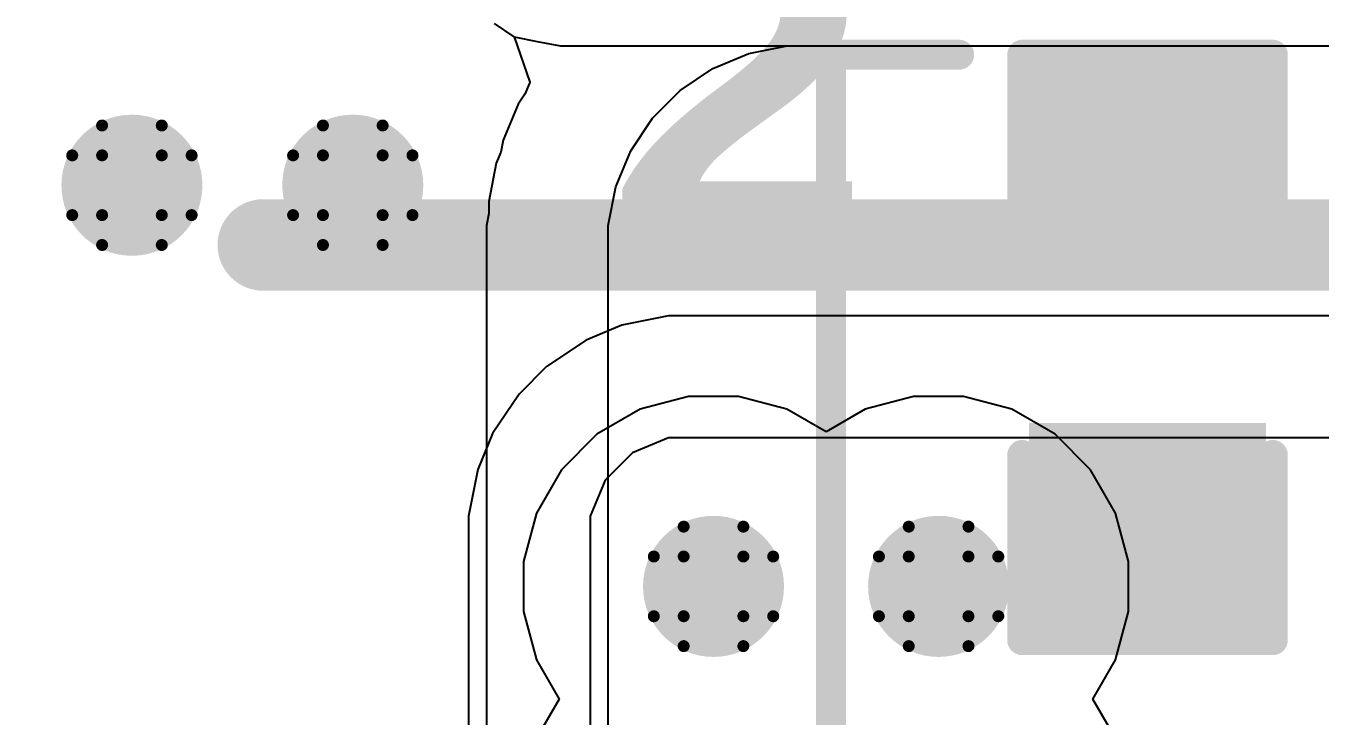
# Model space of a CAD drawing. Header units: inches. Extents: x -18 to 202, y -11 to 119.
# Drawn here: x 7.42 to 12.93, y 56.8 to 59.74 of the extents above; entities that cross this region are included whole.
import ezdxf

# ---------------------------------------------------------------- set-up
doc = ezdxf.new("R2010")
doc.units = ezdxf.units.IN
for name, color, linetype in [('Board Outline', 216, 'Continuous'), ('Bottom Layer', 5, 'Continuous'), ('Drill Drawing', 1, 'Continuous'), ('Ground', 16, 'Continuous'), ('Power', 76, 'Continuous'), ('Top Layer', 1, 'Continuous'), ('Top Overlay', 2, 'Continuous'), ('Top Paste', 8, 'Continuous'), ('Top Solder', 216, 'Continuous'), ('Via Holes', 16, 'Continuous')]:
    doc.layers.add(name, color=color, linetype=linetype)
doc.styles.add('Arial Black_Bold', font='', dxfattribs={"height": 0.2})
doc.styles.get('Arial Black_Bold').set_extended_font_data('Arial Black', bold=True)

# ---------------------------------------------------------------- blocks, each defined once
blk = doc.blocks.new('C___0603_90')
at = {"layer": 'Top Layer'}
for points in [[(-0.381, 0.4445), (-0.381, -0.4445), (-1.143, -0.4445), (-1.143, 0.4445)], [(1.143, 0.4445), (1.143, -0.4445), (0.381, -0.4445), (0.381, 0.4445)]]:
    blk.add_hatch(color=1, dxfattribs=at).paths.add_polyline_path(points)
at = {"layer": 'Top Paste'}
for points in [[(-0.381, 0.4445), (-0.381, -0.4445), (-1.143, -0.4445), (-1.143, 0.4445)], [(1.143, 0.4445), (1.143, -0.4445), (0.381, -0.4445), (0.381, 0.4445)]]:
    blk.add_hatch(color=8, dxfattribs=at).paths.add_polyline_path(points)
at = {"layer": 'Top Solder'}
for points in [[(-0.321, 0.5045), (-0.321, -0.5045), (-1.203, -0.5045), (-1.203, 0.5045)], [(1.203, 0.5045), (1.203, -0.5045), (0.321, -0.5045), (0.321, 0.5045)]]:
    blk.add_hatch(color=216, dxfattribs=at).paths.add_polyline_path(points)
at = {"layer": 'Top Overlay'}
for points in [[(-1.2446, -0.5334, 0.127, 0.127, 0), (-1.2446, 0.5334, 0.127, 0.127, 0)], [(-0.4572, 0.5334, 0.127, 0.127, 0), (-1.2446, 0.5334, 0.127, 0.127, 0)], [(1.2446, 0.5334, 0.127, 0.127, 0), (0.4572, 0.5334, 0.127, 0.127, 0)], [(1.2446, -0.5334, 0.127, 0.127, 0), (1.2446, 0.5334, 0.127, 0.127, 0)], [(-0.4572, -0.5334, 0.127, 0.127, 0), (-1.2446, -0.5334, 0.127, 0.127, 0)], [(1.2446, -0.5334, 0.127, 0.127, 0), (0.4572, -0.5334, 0.127, 0.127, 0)]]:
    blk.add_lwpolyline(points, format="xyseb", dxfattribs=at)
for points in [[(-1.2764, 0.5334, 0.0635, 0.0635, 1), (-1.2128, 0.5334, 0.0635, 0.0635, 1)], [(-1.2764, 0.5334, 0.0635, 0.0635, 1), (-1.2128, 0.5334, 0.0635, 0.0635, 1)], [(-0.489, 0.5334, 0.0635, 0.0635, 1), (-0.4255, 0.5334, 0.0635, 0.0635, 1)], [(0.4254, 0.5334, 0.0635, 0.0635, 1), (0.4889, 0.5334, 0.0635, 0.0635, 1)], [(1.2128, 0.5334, 0.0635, 0.0635, 1), (1.2764, 0.5334, 0.0635, 0.0635, 1)], [(1.2128, 0.5334, 0.0635, 0.0635, 1), (1.2764, 0.5334, 0.0635, 0.0635, 1)], [(-1.2764, -0.5334, 0.0635, 0.0635, 1), (-1.2128, -0.5334, 0.0635, 0.0635, 1)], [(-1.2764, -0.5334, 0.0635, 0.0635, 1), (-1.2128, -0.5334, 0.0635, 0.0635, 1)], [(-0.4889, -0.5334, 0.0635, 0.0635, 1), (-0.4254, -0.5334, 0.0635, 0.0635, 1)], [(0.4254, -0.5334, 0.0635, 0.0635, 1), (0.4889, -0.5334, 0.0635, 0.0635, 1)], [(1.2128, -0.5334, 0.0635, 0.0635, 1), (1.2764, -0.5334, 0.0635, 0.0635, 1)], [(1.2128, -0.5334, 0.0635, 0.0635, 1), (1.2764, -0.5334, 0.0635, 0.0635, 1)]]:
    blk.add_lwpolyline(points, format="xyseb", close=True, dxfattribs=at)

msp = doc.modelspace()

# ---------------------------------------------------------------- hatches: boundary and pattern name
at = {"layer": 'Bottom Layer'}
h = msp.add_hatch(color=5, dxfattribs=at)
edge = h.paths.add_edge_path()
edge.add_arc((7.8704, 59.0588), 0.3, 0, 360)
h = msp.add_hatch(color=5, dxfattribs=at)
edge = h.paths.add_edge_path()
edge.add_arc((8.8102, 59.0588), 0.3, 0, 360)
h = msp.add_hatch(color=5, dxfattribs=at)
edge = h.paths.add_edge_path()
edge.add_arc((10.3452, 57.3532), 0.3, 0, 360)
h = msp.add_hatch(color=5, dxfattribs=at)
edge = h.paths.add_edge_path()
edge.add_arc((11.303, 57.3532), 0.3, 0, 360)
at = {"layer": 'Ground'}
h = msp.add_hatch(color=16, dxfattribs=at)
edge = h.paths.add_edge_path()
edge.add_arc((7.8704, 59.0588), 0.3, 0, 360)
h = msp.add_hatch(color=16, dxfattribs=at)
edge = h.paths.add_edge_path()
edge.add_arc((8.8102, 59.0588), 0.3, 0, 360)
h = msp.add_hatch(color=16, dxfattribs=at)
edge = h.paths.add_edge_path()
edge.add_arc((10.3452, 57.3532), 0.3, 0, 360)
h = msp.add_hatch(color=16, dxfattribs=at)
edge = h.paths.add_edge_path()
edge.add_arc((11.303, 57.3532), 0.3, 0, 360)
at = {"layer": 'Power'}
h = msp.add_hatch(color=76, dxfattribs=at)
edge = h.paths.add_edge_path()
edge.add_arc((7.8704, 59.0588), 0.3, 0, 360)
h = msp.add_hatch(color=76, dxfattribs=at)
edge = h.paths.add_edge_path()
edge.add_arc((8.8102, 59.0588), 0.3, 0, 360)
h = msp.add_hatch(color=76, dxfattribs=at)
edge = h.paths.add_edge_path()
edge.add_arc((10.3452, 57.3532), 0.3, 0, 360)
h = msp.add_hatch(color=76, dxfattribs=at)
edge = h.paths.add_edge_path()
edge.add_arc((11.303, 57.3532), 0.3, 0, 360)
at = {"layer": 'Top Layer'}
h = msp.add_hatch(color=1, dxfattribs=at)
edge = h.paths.add_edge_path()
edge.add_arc((7.8704, 59.0588), 0.3, 0, 360)
h = msp.add_hatch(color=1, dxfattribs=at)
edge = h.paths.add_edge_path()
edge.add_arc((8.8102, 59.0588), 0.3, 0, 360)
h = msp.add_hatch(color=1, dxfattribs=at)
edge = h.paths.add_edge_path()
edge.add_arc((10.3452, 57.3532), 0.3, 0, 360)
h = msp.add_hatch(color=1, dxfattribs=at)
edge = h.paths.add_edge_path()
edge.add_arc((11.303, 57.3532), 0.3, 0, 360)
at = {"layer": 'Via Holes'}
h = msp.add_hatch(color=7, dxfattribs=at)
edge = h.paths.add_edge_path()
edge.add_arc((7.8704, 59.0588), 0.15, 0, 360)
h = msp.add_hatch(color=7, dxfattribs=at)
edge = h.paths.add_edge_path()
edge.add_arc((8.8102, 59.0588), 0.15, 0, 360)
h = msp.add_hatch(color=7, dxfattribs=at)
edge = h.paths.add_edge_path()
edge.add_arc((10.3452, 57.3532), 0.15, 0, 360)
h = msp.add_hatch(color=7, dxfattribs=at)
edge = h.paths.add_edge_path()
edge.add_arc((11.303, 57.3532), 0.15, 0, 360)

# ---------------------------------------------------------------- linework, layer by layer
at = {"layer": 'Board Outline'}
msp.add_lwpolyline([(44.2299, 62.3099, 0.254, 0.254, -3.535496), (7.5647, 62.2891, 0.254, 0.254, 0)], format="xyseb", dxfattribs=at)
at = {"layer": 'Bottom Layer'}
for p, q in [((9.4119, 59.7461), (9.4954, 59.6903)), ((9.4954, 59.6903), (9.4959, 59.6902)), ((9.4959, 59.6902), (9.4964, 59.6899)), ((9.4964, 59.6899), (9.5954, 59.6704)), ((9.5954, 59.6704), (9.6936, 59.6509)), ((9.6936, 59.6509), (42.0888, 59.6509)), ((10.2388, 58.1612), (10.0333, 58.1061)), ((10.4516, 58.1612), (10.2388, 58.1612)), ((10.6571, 58.1061), (10.4516, 58.1612)), ((11.1966, 58.1612), (10.9911, 58.1061)), ((11.4094, 58.1612), (11.1966, 58.1612)), ((11.6149, 58.1061), (11.4094, 58.1612)), ((10.0333, 58.1061), (9.8491, 57.9998)), ((10.8241, 58.0097), (10.6571, 58.1061)), ((10.9911, 58.1061), (10.8241, 58.0097)), ((11.7991, 57.9998), (11.6149, 58.1061)), ((9.8491, 57.9998), (9.6986, 57.8493)), ((11.9496, 57.8493), (11.7991, 57.9998)), ((9.6986, 57.8493), (9.5923, 57.6651)), ((12.0559, 57.6651), (11.9496, 57.8493)), ((9.5923, 57.6651), (9.5372, 57.4596)), ((12.111, 57.4596), (12.0559, 57.6651)), ((9.5372, 57.4596), (9.5372, 57.2468)), ((12.111, 57.2468), (12.111, 57.4596)), ((9.5372, 57.2468), (9.5923, 57.0413)), ((12.0559, 57.0413), (12.111, 57.2468)), ((9.5923, 57.0413), (9.6887, 56.8743)), ((11.9595, 56.8743), (12.0559, 57.0413)), ((9.6887, 56.8743), (9.5923, 56.7073)), ((12.0559, 56.7073), (11.9595, 56.8743))]:
    msp.add_line(p, q, dxfattribs=at)
at = {"layer": 'Drill Drawing'}
for points in [[(7.7434, 59.1858, 0.0508, 0.0508, 0), (7.7434, 59.3128, 0.0508, 0.0508, 0)], [(7.7434, 59.3128, 0.0508, 0.0508, 0), (7.9974, 59.3128, 0.0508, 0.0508, 0)], [(7.9974, 59.1858, 0.0508, 0.0508, 0), (7.9974, 59.3128, 0.0508, 0.0508, 0)], [(8.6832, 59.1858, 0.0508, 0.0508, 0), (8.6832, 59.3128, 0.0508, 0.0508, 0)], [(8.6832, 59.3128, 0.0508, 0.0508, 0), (8.9372, 59.3128, 0.0508, 0.0508, 0)], [(8.9372, 59.1858, 0.0508, 0.0508, 0), (8.9372, 59.3128, 0.0508, 0.0508, 0)], [(7.6164, 58.9318, 0.0508, 0.0508, 0), (7.6164, 59.1858, 0.0508, 0.0508, 0)], [(7.6164, 59.1858, 0.0508, 0.0508, 0), (7.7434, 59.1858, 0.0508, 0.0508, 0)], [(7.9974, 59.1858, 0.0508, 0.0508, 0), (8.1244, 59.1858, 0.0508, 0.0508, 0)], [(8.1244, 58.9318, 0.0508, 0.0508, 0), (8.1244, 59.1858, 0.0508, 0.0508, 0)], [(8.5562, 58.9318, 0.0508, 0.0508, 0), (8.5562, 59.1858, 0.0508, 0.0508, 0)], [(8.5562, 59.1858, 0.0508, 0.0508, 0), (8.6832, 59.1858, 0.0508, 0.0508, 0)], [(8.9372, 59.1858, 0.0508, 0.0508, 0), (9.0642, 59.1858, 0.0508, 0.0508, 0)], [(9.0642, 58.9318, 0.0508, 0.0508, 0), (9.0642, 59.1858, 0.0508, 0.0508, 0)], [(7.6164, 58.9318, 0.0508, 0.0508, 0), (7.7434, 58.9318, 0.0508, 0.0508, 0)], [(7.7434, 58.8048, 0.0508, 0.0508, 0), (7.7434, 58.9318, 0.0508, 0.0508, 0)], [(7.9974, 58.9318, 0.0508, 0.0508, 0), (8.1244, 58.9318, 0.0508, 0.0508, 0)], [(7.9974, 58.8048, 0.0508, 0.0508, 0), (7.9974, 58.9318, 0.0508, 0.0508, 0)], [(8.5562, 58.9318, 0.0508, 0.0508, 0), (8.6832, 58.9318, 0.0508, 0.0508, 0)], [(8.6832, 58.8048, 0.0508, 0.0508, 0), (8.6832, 58.9318, 0.0508, 0.0508, 0)], [(8.9372, 58.9318, 0.0508, 0.0508, 0), (9.0642, 58.9318, 0.0508, 0.0508, 0)], [(8.9372, 58.8048, 0.0508, 0.0508, 0), (8.9372, 58.9318, 0.0508, 0.0508, 0)], [(7.7434, 58.8048, 0.0508, 0.0508, 0), (7.9974, 58.8048, 0.0508, 0.0508, 0)], [(8.6832, 58.8048, 0.0508, 0.0508, 0), (8.9372, 58.8048, 0.0508, 0.0508, 0)], [(10.2182, 57.4802, 0.0508, 0.0508, 0), (10.2182, 57.6072, 0.0508, 0.0508, 0)], [(10.2182, 57.6072, 0.0508, 0.0508, 0), (10.4722, 57.6072, 0.0508, 0.0508, 0)], [(10.4722, 57.4802, 0.0508, 0.0508, 0), (10.4722, 57.6072, 0.0508, 0.0508, 0)], [(11.176, 57.4802, 0.0508, 0.0508, 0), (11.176, 57.6072, 0.0508, 0.0508, 0)], [(11.176, 57.6072, 0.0508, 0.0508, 0), (11.43, 57.6072, 0.0508, 0.0508, 0)], [(11.43, 57.4802, 0.0508, 0.0508, 0), (11.43, 57.6072, 0.0508, 0.0508, 0)], [(10.0912, 57.2262, 0.0508, 0.0508, 0), (10.0912, 57.4802, 0.0508, 0.0508, 0)], [(10.0912, 57.4802, 0.0508, 0.0508, 0), (10.2182, 57.4802, 0.0508, 0.0508, 0)], [(10.4722, 57.4802, 0.0508, 0.0508, 0), (10.5992, 57.4802, 0.0508, 0.0508, 0)], [(10.5992, 57.2262, 0.0508, 0.0508, 0), (10.5992, 57.4802, 0.0508, 0.0508, 0)], [(11.049, 57.2262, 0.0508, 0.0508, 0), (11.049, 57.4802, 0.0508, 0.0508, 0)], [(11.049, 57.4802, 0.0508, 0.0508, 0), (11.176, 57.4802, 0.0508, 0.0508, 0)], [(11.43, 57.4802, 0.0508, 0.0508, 0), (11.557, 57.4802, 0.0508, 0.0508, 0)], [(11.557, 57.2262, 0.0508, 0.0508, 0), (11.557, 57.4802, 0.0508, 0.0508, 0)], [(10.0912, 57.2262, 0.0508, 0.0508, 0), (10.2182, 57.2262, 0.0508, 0.0508, 0)], [(10.2182, 57.0992, 0.0508, 0.0508, 0), (10.2182, 57.2262, 0.0508, 0.0508, 0)], [(10.4722, 57.2262, 0.0508, 0.0508, 0), (10.5992, 57.2262, 0.0508, 0.0508, 0)], [(10.4722, 57.0992, 0.0508, 0.0508, 0), (10.4722, 57.2262, 0.0508, 0.0508, 0)], [(11.049, 57.2262, 0.0508, 0.0508, 0), (11.176, 57.2262, 0.0508, 0.0508, 0)], [(11.176, 57.0992, 0.0508, 0.0508, 0), (11.176, 57.2262, 0.0508, 0.0508, 0)], [(11.43, 57.2262, 0.0508, 0.0508, 0), (11.557, 57.2262, 0.0508, 0.0508, 0)], [(11.43, 57.0992, 0.0508, 0.0508, 0), (11.43, 57.2262, 0.0508, 0.0508, 0)], [(10.2182, 57.0992, 0.0508, 0.0508, 0), (10.4722, 57.0992, 0.0508, 0.0508, 0)], [(11.176, 57.0992, 0.0508, 0.0508, 0), (11.43, 57.0992, 0.0508, 0.0508, 0)]]:
    msp.add_lwpolyline(points, format="xyseb", dxfattribs=at)
for points in [[(7.7307, 59.3128, 0.0254, 0.0254, 1), (7.7561, 59.3128, 0.0254, 0.0254, 1)], [(7.7307, 59.3128, 0.0254, 0.0254, 1), (7.7561, 59.3128, 0.0254, 0.0254, 1)], [(7.9847, 59.3128, 0.0254, 0.0254, 1), (8.0101, 59.3128, 0.0254, 0.0254, 1)], [(7.9847, 59.3128, 0.0254, 0.0254, 1), (8.0101, 59.3128, 0.0254, 0.0254, 1)], [(8.6705, 59.3128, 0.0254, 0.0254, 1), (8.6959, 59.3128, 0.0254, 0.0254, 1)], [(8.6705, 59.3128, 0.0254, 0.0254, 1), (8.6959, 59.3128, 0.0254, 0.0254, 1)], [(8.9245, 59.3128, 0.0254, 0.0254, 1), (8.9499, 59.3128, 0.0254, 0.0254, 1)], [(8.9245, 59.3128, 0.0254, 0.0254, 1), (8.9499, 59.3128, 0.0254, 0.0254, 1)], [(7.6037, 59.1858, 0.0254, 0.0254, 1), (7.6291, 59.1858, 0.0254, 0.0254, 1)], [(7.6037, 59.1858, 0.0254, 0.0254, 1), (7.6291, 59.1858, 0.0254, 0.0254, 1)], [(7.7307, 59.1858, 0.0254, 0.0254, 1), (7.7561, 59.1858, 0.0254, 0.0254, 1)], [(7.7307, 59.1858, 0.0254, 0.0254, 1), (7.7561, 59.1858, 0.0254, 0.0254, 1)], [(7.9847, 59.1858, 0.0254, 0.0254, 1), (8.0101, 59.1858, 0.0254, 0.0254, 1)], [(7.9847, 59.1858, 0.0254, 0.0254, 1), (8.0101, 59.1858, 0.0254, 0.0254, 1)], [(8.1117, 59.1858, 0.0254, 0.0254, 1), (8.1371, 59.1858, 0.0254, 0.0254, 1)], [(8.1117, 59.1858, 0.0254, 0.0254, 1), (8.1371, 59.1858, 0.0254, 0.0254, 1)], [(8.5435, 59.1858, 0.0254, 0.0254, 1), (8.5689, 59.1858, 0.0254, 0.0254, 1)], [(8.5435, 59.1858, 0.0254, 0.0254, 1), (8.5689, 59.1858, 0.0254, 0.0254, 1)], [(8.6705, 59.1858, 0.0254, 0.0254, 1), (8.6959, 59.1858, 0.0254, 0.0254, 1)], [(8.6705, 59.1858, 0.0254, 0.0254, 1), (8.6959, 59.1858, 0.0254, 0.0254, 1)], [(8.9245, 59.1858, 0.0254, 0.0254, 1), (8.9499, 59.1858, 0.0254, 0.0254, 1)], [(8.9245, 59.1858, 0.0254, 0.0254, 1), (8.9499, 59.1858, 0.0254, 0.0254, 1)], [(9.0515, 59.1858, 0.0254, 0.0254, 1), (9.0769, 59.1858, 0.0254, 0.0254, 1)], [(9.0515, 59.1858, 0.0254, 0.0254, 1), (9.0769, 59.1858, 0.0254, 0.0254, 1)], [(7.6037, 58.9318, 0.0254, 0.0254, 1), (7.6291, 58.9318, 0.0254, 0.0254, 1)], [(7.6037, 58.9318, 0.0254, 0.0254, 1), (7.6291, 58.9318, 0.0254, 0.0254, 1)], [(7.7307, 58.9318, 0.0254, 0.0254, 1), (7.7561, 58.9318, 0.0254, 0.0254, 1)], [(7.7307, 58.9318, 0.0254, 0.0254, 1), (7.7561, 58.9318, 0.0254, 0.0254, 1)], [(7.9847, 58.9318, 0.0254, 0.0254, 1), (8.0101, 58.9318, 0.0254, 0.0254, 1)], [(7.9847, 58.9318, 0.0254, 0.0254, 1), (8.0101, 58.9318, 0.0254, 0.0254, 1)], [(8.1117, 58.9318, 0.0254, 0.0254, 1), (8.1371, 58.9318, 0.0254, 0.0254, 1)], [(8.1117, 58.9318, 0.0254, 0.0254, 1), (8.1371, 58.9318, 0.0254, 0.0254, 1)], [(8.5435, 58.9318, 0.0254, 0.0254, 1), (8.5689, 58.9318, 0.0254, 0.0254, 1)], [(8.5435, 58.9318, 0.0254, 0.0254, 1), (8.5689, 58.9318, 0.0254, 0.0254, 1)], [(8.6705, 58.9318, 0.0254, 0.0254, 1), (8.6959, 58.9318, 0.0254, 0.0254, 1)], [(8.6705, 58.9318, 0.0254, 0.0254, 1), (8.6959, 58.9318, 0.0254, 0.0254, 1)], [(8.9245, 58.9318, 0.0254, 0.0254, 1), (8.9499, 58.9318, 0.0254, 0.0254, 1)], [(8.9245, 58.9318, 0.0254, 0.0254, 1), (8.9499, 58.9318, 0.0254, 0.0254, 1)], [(9.0515, 58.9318, 0.0254, 0.0254, 1), (9.0769, 58.9318, 0.0254, 0.0254, 1)], [(9.0515, 58.9318, 0.0254, 0.0254, 1), (9.0769, 58.9318, 0.0254, 0.0254, 1)], [(7.7307, 58.8048, 0.0254, 0.0254, 1), (7.7561, 58.8048, 0.0254, 0.0254, 1)], [(7.7307, 58.8048, 0.0254, 0.0254, 1), (7.7561, 58.8048, 0.0254, 0.0254, 1)], [(7.9847, 58.8048, 0.0254, 0.0254, 1), (8.0101, 58.8048, 0.0254, 0.0254, 1)], [(7.9847, 58.8048, 0.0254, 0.0254, 1), (8.0101, 58.8048, 0.0254, 0.0254, 1)], [(8.6705, 58.8048, 0.0254, 0.0254, 1), (8.6959, 58.8048, 0.0254, 0.0254, 1)], [(8.6705, 58.8048, 0.0254, 0.0254, 1), (8.6959, 58.8048, 0.0254, 0.0254, 1)], [(8.9245, 58.8048, 0.0254, 0.0254, 1), (8.9499, 58.8048, 0.0254, 0.0254, 1)], [(8.9245, 58.8048, 0.0254, 0.0254, 1), (8.9499, 58.8048, 0.0254, 0.0254, 1)], [(10.2055, 57.6072, 0.0254, 0.0254, 1), (10.2309, 57.6072, 0.0254, 0.0254, 1)], [(10.2055, 57.6072, 0.0254, 0.0254, 1), (10.2309, 57.6072, 0.0254, 0.0254, 1)], [(10.4595, 57.6072, 0.0254, 0.0254, 1), (10.4849, 57.6072, 0.0254, 0.0254, 1)], [(10.4595, 57.6072, 0.0254, 0.0254, 1), (10.4849, 57.6072, 0.0254, 0.0254, 1)], [(11.1633, 57.6072, 0.0254, 0.0254, 1), (11.1887, 57.6072, 0.0254, 0.0254, 1)], [(11.1633, 57.6072, 0.0254, 0.0254, 1), (11.1887, 57.6072, 0.0254, 0.0254, 1)], [(11.4173, 57.6072, 0.0254, 0.0254, 1), (11.4427, 57.6072, 0.0254, 0.0254, 1)], [(11.4173, 57.6072, 0.0254, 0.0254, 1), (11.4427, 57.6072, 0.0254, 0.0254, 1)], [(10.0785, 57.4802, 0.0254, 0.0254, 1), (10.1039, 57.4802, 0.0254, 0.0254, 1)], [(10.0785, 57.4802, 0.0254, 0.0254, 1), (10.1039, 57.4802, 0.0254, 0.0254, 1)], [(10.2055, 57.4802, 0.0254, 0.0254, 1), (10.2309, 57.4802, 0.0254, 0.0254, 1)], [(10.2055, 57.4802, 0.0254, 0.0254, 1), (10.2309, 57.4802, 0.0254, 0.0254, 1)], [(10.4595, 57.4802, 0.0254, 0.0254, 1), (10.4849, 57.4802, 0.0254, 0.0254, 1)], [(10.4595, 57.4802, 0.0254, 0.0254, 1), (10.4849, 57.4802, 0.0254, 0.0254, 1)], [(10.5865, 57.4802, 0.0254, 0.0254, 1), (10.6119, 57.4802, 0.0254, 0.0254, 1)], [(10.5865, 57.4802, 0.0254, 0.0254, 1), (10.6119, 57.4802, 0.0254, 0.0254, 1)], [(11.0363, 57.4802, 0.0254, 0.0254, 1), (11.0617, 57.4802, 0.0254, 0.0254, 1)], [(11.0363, 57.4802, 0.0254, 0.0254, 1), (11.0617, 57.4802, 0.0254, 0.0254, 1)], [(11.1633, 57.4802, 0.0254, 0.0254, 1), (11.1887, 57.4802, 0.0254, 0.0254, 1)], [(11.1633, 57.4802, 0.0254, 0.0254, 1), (11.1887, 57.4802, 0.0254, 0.0254, 1)], [(11.4173, 57.4802, 0.0254, 0.0254, 1), (11.4427, 57.4802, 0.0254, 0.0254, 1)], [(11.4173, 57.4802, 0.0254, 0.0254, 1), (11.4427, 57.4802, 0.0254, 0.0254, 1)], [(11.5443, 57.4802, 0.0254, 0.0254, 1), (11.5697, 57.4802, 0.0254, 0.0254, 1)], [(11.5443, 57.4802, 0.0254, 0.0254, 1), (11.5697, 57.4802, 0.0254, 0.0254, 1)], [(10.0785, 57.2262, 0.0254, 0.0254, 1), (10.1039, 57.2262, 0.0254, 0.0254, 1)], [(10.0785, 57.2262, 0.0254, 0.0254, 1), (10.1039, 57.2262, 0.0254, 0.0254, 1)], [(10.2055, 57.2262, 0.0254, 0.0254, 1), (10.2309, 57.2262, 0.0254, 0.0254, 1)], [(10.2055, 57.2262, 0.0254, 0.0254, 1), (10.2309, 57.2262, 0.0254, 0.0254, 1)], [(10.4595, 57.2262, 0.0254, 0.0254, 1), (10.4849, 57.2262, 0.0254, 0.0254, 1)], [(10.4595, 57.2262, 0.0254, 0.0254, 1), (10.4849, 57.2262, 0.0254, 0.0254, 1)], [(10.5865, 57.2262, 0.0254, 0.0254, 1), (10.6119, 57.2262, 0.0254, 0.0254, 1)], [(10.5865, 57.2262, 0.0254, 0.0254, 1), (10.6119, 57.2262, 0.0254, 0.0254, 1)], [(11.0363, 57.2262, 0.0254, 0.0254, 1), (11.0617, 57.2262, 0.0254, 0.0254, 1)], [(11.0363, 57.2262, 0.0254, 0.0254, 1), (11.0617, 57.2262, 0.0254, 0.0254, 1)], [(11.1633, 57.2262, 0.0254, 0.0254, 1), (11.1887, 57.2262, 0.0254, 0.0254, 1)], [(11.1633, 57.2262, 0.0254, 0.0254, 1), (11.1887, 57.2262, 0.0254, 0.0254, 1)], [(11.4173, 57.2262, 0.0254, 0.0254, 1), (11.4427, 57.2262, 0.0254, 0.0254, 1)], [(11.4173, 57.2262, 0.0254, 0.0254, 1), (11.4427, 57.2262, 0.0254, 0.0254, 1)], [(11.5443, 57.2262, 0.0254, 0.0254, 1), (11.5697, 57.2262, 0.0254, 0.0254, 1)], [(11.5443, 57.2262, 0.0254, 0.0254, 1), (11.5697, 57.2262, 0.0254, 0.0254, 1)], [(10.2055, 57.0992, 0.0254, 0.0254, 1), (10.2309, 57.0992, 0.0254, 0.0254, 1)], [(10.2055, 57.0992, 0.0254, 0.0254, 1), (10.2309, 57.0992, 0.0254, 0.0254, 1)], [(10.4595, 57.0992, 0.0254, 0.0254, 1), (10.4849, 57.0992, 0.0254, 0.0254, 1)], [(10.4595, 57.0992, 0.0254, 0.0254, 1), (10.4849, 57.0992, 0.0254, 0.0254, 1)], [(11.1633, 57.0992, 0.0254, 0.0254, 1), (11.1887, 57.0992, 0.0254, 0.0254, 1)], [(11.1633, 57.0992, 0.0254, 0.0254, 1), (11.1887, 57.0992, 0.0254, 0.0254, 1)], [(11.4173, 57.0992, 0.0254, 0.0254, 1), (11.4427, 57.0992, 0.0254, 0.0254, 1)], [(11.4173, 57.0992, 0.0254, 0.0254, 1), (11.4427, 57.0992, 0.0254, 0.0254, 1)]]:
    msp.add_lwpolyline(points, format="xyseb", close=True, dxfattribs=at)
at = {"layer": 'Ground'}
for p, q in [((9.4119, 59.7461), (9.4954, 59.6903)), ((9.4954, 59.6903), (9.4959, 59.6902)), ((9.4959, 59.6902), (9.4964, 59.6899)), ((9.4964, 59.6899), (9.5954, 59.6704)), ((9.5954, 59.6704), (9.6936, 59.6509)), ((9.6936, 59.6509), (42.0888, 59.6509)), ((10.2388, 58.1612), (10.0333, 58.1061)), ((10.4516, 58.1612), (10.2388, 58.1612)), ((10.6571, 58.1061), (10.4516, 58.1612)), ((11.1966, 58.1612), (10.9911, 58.1061)), ((11.4094, 58.1612), (11.1966, 58.1612)), ((11.6149, 58.1061), (11.4094, 58.1612)), ((10.0333, 58.1061), (9.8491, 57.9998)), ((10.8241, 58.0097), (10.6571, 58.1061)), ((10.9911, 58.1061), (10.8241, 58.0097)), ((11.7991, 57.9998), (11.6149, 58.1061)), ((9.8491, 57.9998), (9.6986, 57.8493)), ((11.9496, 57.8493), (11.7991, 57.9998)), ((9.6986, 57.8493), (9.5923, 57.6651)), ((12.0559, 57.6651), (11.9496, 57.8493)), ((9.5923, 57.6651), (9.5372, 57.4596)), ((12.111, 57.4596), (12.0559, 57.6651)), ((9.5372, 57.4596), (9.5372, 57.2468)), ((12.111, 57.2468), (12.111, 57.4596)), ((9.5372, 57.2468), (9.5923, 57.0413)), ((12.0559, 57.0413), (12.111, 57.2468)), ((9.5923, 57.0413), (9.6887, 56.8743)), ((11.9595, 56.8743), (12.0559, 57.0413)), ((9.6887, 56.8743), (9.5923, 56.7073)), ((12.0559, 56.7073), (11.9595, 56.8743))]:
    msp.add_line(p, q, dxfattribs=at)
at = {"layer": 'Power'}
for p, q in [((9.4119, 59.7461), (9.4954, 59.6903)), ((9.4954, 59.6903), (9.4959, 59.6902)), ((9.4959, 59.6902), (9.4965, 59.6897)), ((9.4965, 59.6897), (9.564, 59.4976)), ((10.4958, 59.6183), (10.6592, 59.6508)), ((10.6592, 59.6508), (13.9853, 59.6508)), ((10.3418, 59.5546), (10.4958, 59.6183)), ((10.2032, 59.462), (10.3418, 59.5546)), ((9.5621, 59.4933), (9.5426, 59.4462)), ((9.5636, 59.4954), (9.5621, 59.4933)), ((9.564, 59.4976), (9.5636, 59.4954)), ((9.5426, 59.4462), (9.5143, 59.4038)), ((10.0854, 59.3441), (10.2032, 59.462)), ((9.5143, 59.4038), (9.4505, 59.2498)), ((9.9928, 59.2056), (10.0854, 59.3441)), ((9.4505, 59.2498), (9.4406, 59.1998)), ((9.929, 59.0516), (9.9928, 59.2056)), ((9.421, 59.1526), (9.3885, 58.9892)), ((9.4406, 59.1998), (9.421, 59.1526)), ((9.8965, 58.8881), (9.929, 59.0516)), ((9.3885, 58.9892), (9.3885, 58.9382)), ((9.3885, 58.9382), (9.3786, 58.8881)), ((9.3786, 58.8881), (9.3786, 58.8048)), ((9.8965, 58.8048), (9.8965, 58.8881)), ((9.3786, 58.8048), (9.3786, 53.9254)), ((9.8965, 53.9224), (9.8965, 58.8048))]:
    msp.add_line(p, q, dxfattribs=at)
at = {"layer": 'Top Layer'}
for p, q in [((9.4119, 59.7461), (9.4954, 59.6903)), ((9.4954, 59.6903), (9.4959, 59.6902)), ((9.4959, 59.6902), (9.4964, 59.6899)), ((9.4964, 59.6899), (9.5954, 59.6704)), ((9.5954, 59.6704), (9.6936, 59.6509)), ((9.6936, 59.6509), (42.0888, 59.6509)), ((10.1536, 58.5028), (9.9554, 58.4633)), ((17.8912, 58.5028), (10.1536, 58.5028)), ((9.9554, 58.4633), (9.8026, 58.4)), ((9.9554, 58.4633), (9.9554, 58.4633)), ((9.8026, 58.4), (9.6346, 58.2878)), ((9.8026, 58.4), (9.8026, 58.4)), ((9.6346, 58.2878), (9.5177, 58.1708)), ((9.5177, 58.1708), (9.4616, 58.0869)), ((9.5177, 58.1708), (9.5177, 58.1708)), ((9.4616, 58.0869), (9.4054, 58.0028)), ((9.4054, 58.0028), (9.3421, 57.85)), ((9.4054, 58.0028), (9.4054, 58.0028)), ((10.1536, 57.9848), (10.0008, 57.9215)), ((10.2363, 57.9848), (10.1536, 57.9848)), ((17.8912, 57.9848), (10.2363, 57.9848)), ((10.0008, 57.9215), (9.8839, 57.8046)), ((9.3421, 57.85), (9.3027, 57.6518)), ((9.8839, 57.8046), (9.8206, 57.6518)), ((9.3027, 57.6518), (9.3027, 56.0283)), ((9.8206, 57.6518), (9.8206, 57.5691)), ((9.8206, 57.5691), (9.8206, 57.5691)), ((9.8206, 57.5691), (9.8206, 56.0967))]:
    msp.add_line(p, q, dxfattribs=at)
msp.add_lwpolyline([(8.4292, 58.8048, 0.3894, 0.3894, 0), (17.1412, 58.8048, 0.3894, 0.3894, 0)], format="xyseb", dxfattribs=at)
msp.add_lwpolyline([(8.3319, 58.8048, 0.1947, 0.1947, 1), (8.5265, 58.8048, 0.1947, 0.1947, 1)], format="xyseb", close=True, dxfattribs=at)
at = {"layer": 'Top Overlay'}
for points in [[(10.8453, 59.6138, 0.127, 0.127, 0), (11.3906, 59.6138, 0.127, 0.127, 0)], [(10.8453, 54.1528, 0.127, 0.127, 0), (10.8453, 59.6138, 0.127, 0.127, 0)]]:
    msp.add_lwpolyline(points, format="xyseb", dxfattribs=at)
for points in [[(10.8136, 59.6138, 0.0635, 0.0635, 1), (10.8771, 59.6138, 0.0635, 0.0635, 1)], [(10.8136, 59.6138, 0.0635, 0.0635, 1), (10.8771, 59.6138, 0.0635, 0.0635, 1)], [(11.3589, 59.6138, 0.0635, 0.0635, 1), (11.4224, 59.6138, 0.0635, 0.0635, 1)]]:
    msp.add_lwpolyline(points, format="xyseb", close=True, dxfattribs=at)

# ---------------------------------------------------------------- block references
at = {"rotation": 270}
msp.add_blockref('C___0603_90', (12.192, 58.3692), dxfattribs=at)

# ---------------------------------------------------------------- texts
at = {"layer": 'Top Overlay', "style": 'Arial Black_Bold'}
msp.add_text('2', height=1.27, dxfattribs=at).set_placement((9.8861, 58.8666))

doc.saveas('drawing.dxf')
